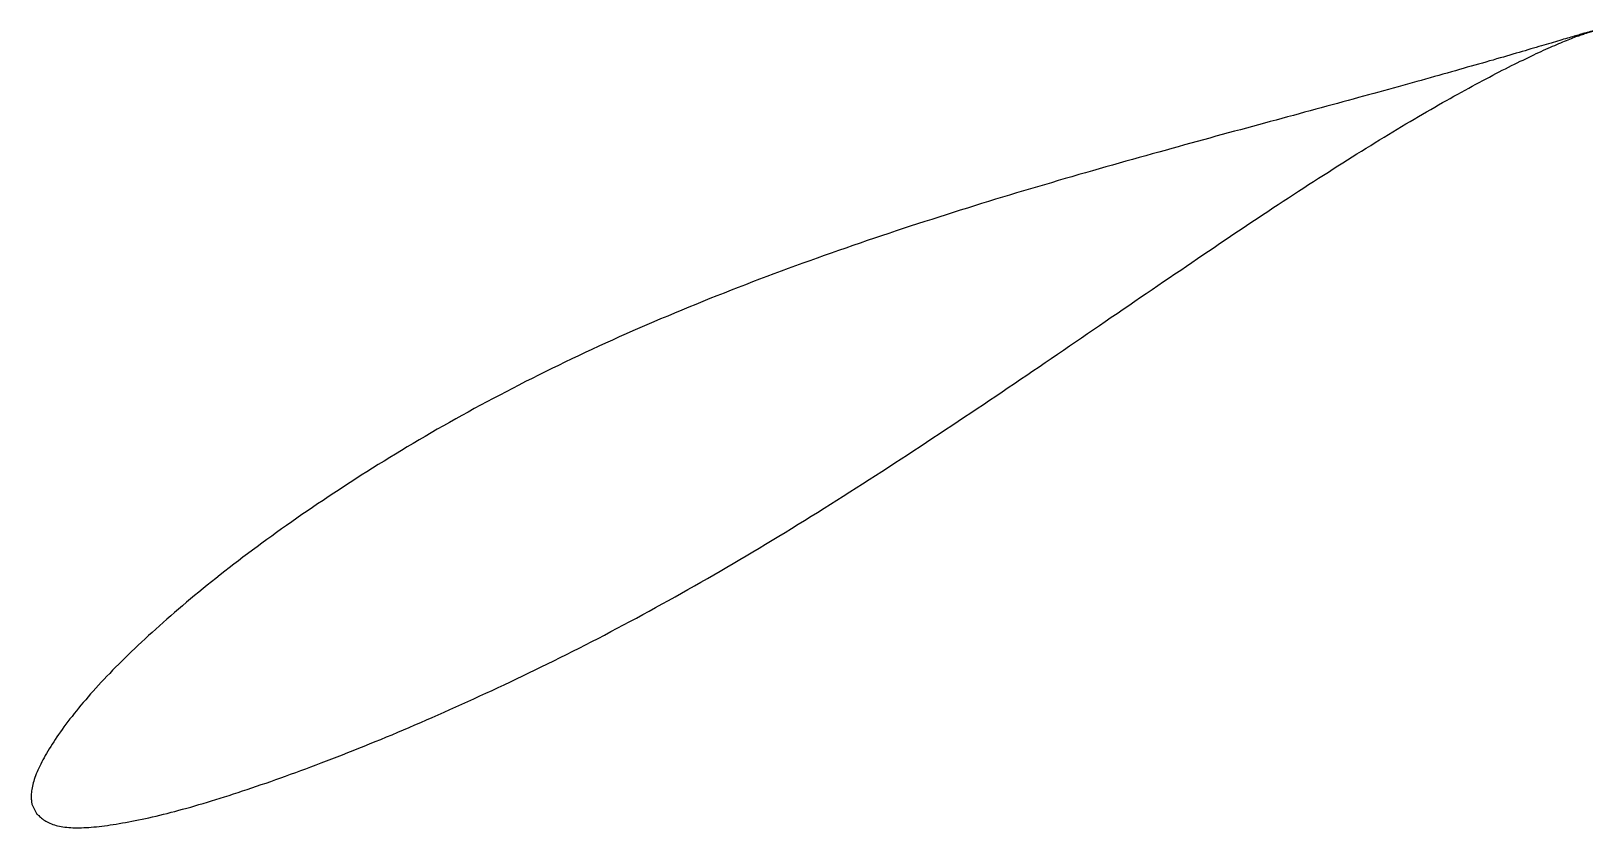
# Model space of a CAD drawing. Header units: metres. Extents: x -43 to 87, y -23 to 44.
import ezdxf

# ---------------------------------------------------------------- set-up
doc = ezdxf.new("R2010")
doc.units = ezdxf.units.M

msp = doc.modelspace()

# ---------------------------------------------------------------- linework, layer by layer
msp.add_lwpolyline([(86.97, 43.78), (86.97, 43.78), (86.96, 43.78), (86.94, 43.78), (86.92, 43.78), (86.9, 43.77), (86.87, 43.76), (86.83, 43.76), (86.79, 43.75), (86.74, 43.73), (86.69, 43.72), (86.64, 43.71), (86.57, 43.69), (86.5, 43.67), (86.43, 43.65), (86.35, 43.63), (86.27, 43.61), (86.18, 43.58), (86.08, 43.55), (85.98, 43.53), (85.88, 43.5), (85.77, 43.46), (85.65, 43.43), (85.53, 43.4), (85.41, 43.36), (85.27, 43.32), (85.14, 43.28), (85, 43.24), (84.85, 43.2), (84.7, 43.15), (84.54, 43.11), (84.38, 43.06), (84.21, 43.01), (84.04, 42.96), (83.86, 42.91), (83.67, 42.85), (83.49, 42.8), (83.29, 42.74), (83.09, 42.68), (82.89, 42.62), (82.68, 42.56), (82.47, 42.5), (82.25, 42.43), (82.02, 42.37), (81.79, 42.3), (81.56, 42.23), (81.32, 42.16), (81.08, 42.09), (80.83, 42.02), (80.57, 41.94), (80.31, 41.87), (80.05, 41.79), (79.78, 41.71), (79.51, 41.63), (79.23, 41.55), (78.94, 41.47), (78.66, 41.38), (78.36, 41.3), (78.06, 41.21), (77.76, 41.13), (77.45, 41.04), (77.14, 40.95), (76.82, 40.86), (76.5, 40.77), (76.17, 40.67), (75.84, 40.58), (75.51, 40.48), (75.17, 40.39), (74.82, 40.29), (74.47, 40.19), (74.12, 40.09), (73.76, 39.99), (73.39, 39.89), (73.02, 39.79), (72.65, 39.68), (72.28, 39.58), (71.89, 39.47), (71.51, 39.37), (71.12, 39.26), (70.72, 39.15), (70.33, 39.04), (69.92, 38.93), (69.52, 38.82), (69.11, 38.7), (68.69, 38.59), (68.27, 38.47), (67.85, 38.36), (67.42, 38.24), (66.99, 38.12), (66.55, 38), (66.11, 37.88), (65.67, 37.76), (65.22, 37.64), (64.77, 37.52), (64.32, 37.39), (63.86, 37.27), (63.4, 37.14), (62.93, 37.02), (62.46, 36.89), (61.99, 36.76), (61.51, 36.63), (61.03, 36.5), (60.55, 36.37), (60.06, 36.24), (59.57, 36.11), (59.08, 35.97), (58.58, 35.84), (58.08, 35.7), (57.57, 35.56), (57.07, 35.43), (56.56, 35.29), (56.04, 35.15), (55.53, 35.01), (55.01, 34.86), (54.49, 34.72), (53.96, 34.58), (53.44, 34.43), (52.91, 34.29), (52.37, 34.14), (51.84, 33.99), (51.3, 33.84), (50.76, 33.69), (50.21, 33.54), (49.67, 33.39), (49.12, 33.24), (48.57, 33.08), (48.02, 32.93), (47.46, 32.77), (46.9, 32.61), (46.35, 32.45), (45.78, 32.29), (45.22, 32.13), (44.65, 31.97), (44.09, 31.81), (43.52, 31.64), (42.95, 31.48), (42.37, 31.31), (41.8, 31.14), (41.22, 30.97), (40.64, 30.8), (40.07, 30.63), (39.48, 30.45), (38.9, 30.28), (38.32, 30.1), (37.73, 29.93), (37.15, 29.75), (36.56, 29.57), (35.97, 29.39), (35.38, 29.21), (34.79, 29.02), (34.2, 28.84), (33.61, 28.65), (33.01, 28.46), (32.42, 28.27), (31.82, 28.08), (31.23, 27.89), (30.63, 27.7), (30.03, 27.5), (29.44, 27.31), (28.84, 27.11), (28.24, 26.91), (27.64, 26.71), (27.04, 26.51), (26.44, 26.3), (25.84, 26.1), (25.24, 25.89), (24.64, 25.68), (24.04, 25.48), (23.44, 25.26), (22.84, 25.05), (22.25, 24.84), (21.65, 24.62), (21.05, 24.41), (20.45, 24.19), (19.85, 23.97), (19.25, 23.75), (18.65, 23.53), (18.06, 23.3), (17.46, 23.08), (16.87, 22.85), (16.27, 22.62), (15.68, 22.39), (15.08, 22.16), (14.49, 21.93), (13.9, 21.7), (13.31, 21.46), (12.72, 21.22), (12.13, 20.98), (11.54, 20.74), (10.96, 20.5), (10.37, 20.26), (9.79, 20.01), (9.2, 19.77), (8.62, 19.52), (8.04, 19.27), (7.47, 19.02), (6.89, 18.77), (6.32, 18.51), (5.74, 18.26), (5.17, 18), (4.6, 17.74), (4.03, 17.48), (3.47, 17.22), (2.9, 16.96), (2.34, 16.69), (1.78, 16.43), (1.22, 16.16), (0.67, 15.89), (0.11, 15.62), (-0.44, 15.35), (-0.99, 15.08), (-1.53, 14.8), (-2.08, 14.53), (-2.62, 14.25), (-3.16, 13.97), (-3.7, 13.69), (-4.23, 13.41), (-4.76, 13.13), (-5.29, 12.85), (-5.82, 12.56), (-6.35, 12.28), (-6.87, 11.99), (-7.39, 11.71), (-7.9, 11.42), (-8.42, 11.13), (-8.93, 10.84), (-9.44, 10.55), (-9.94, 10.26), (-10.45, 9.96), (-10.94, 9.67), (-11.44, 9.38), (-11.94, 9.08), (-12.43, 8.79), (-12.91, 8.49), (-13.4, 8.19), (-13.88, 7.9), (-14.36, 7.6), (-14.84, 7.3), (-15.31, 7.01), (-15.78, 6.71), (-16.24, 6.41), (-16.71, 6.11), (-17.17, 5.81), (-17.62, 5.51), (-18.08, 5.22), (-18.53, 4.92), (-18.97, 4.62), (-19.42, 4.32), (-19.86, 4.02), (-20.29, 3.72), (-20.73, 3.43), (-21.16, 3.13), (-21.58, 2.83), (-22.01, 2.53), (-22.42, 2.23), (-22.84, 1.94), (-23.25, 1.64), (-23.66, 1.34), (-24.06, 1.05), (-24.47, 0.75), (-24.86, 0.46), (-25.26, 0.16), (-25.65, -0.13), (-26.03, -0.43), (-26.41, -0.72), (-26.79, -1.01), (-27.17, -1.3), (-27.54, -1.59), (-27.9, -1.89), (-28.27, -2.17), (-28.63, -2.46), (-28.98, -2.75), (-29.33, -3.04), (-29.68, -3.32), (-30.02, -3.61), (-30.36, -3.89), (-30.69, -4.18), (-31.03, -4.46), (-31.35, -4.74), (-31.68, -5.02), (-31.99, -5.3), (-32.31, -5.57), (-32.62, -5.85), (-32.92, -6.12), (-33.23, -6.4), (-33.52, -6.67), (-33.82, -6.94), (-34.11, -7.21), (-34.39, -7.48), (-34.67, -7.74), (-34.95, -8.01), (-35.22, -8.27), (-35.49, -8.53), (-35.75, -8.79), (-36.01, -9.05), (-36.27, -9.31), (-36.52, -9.56), (-36.76, -9.82), (-37, -10.07), (-37.24, -10.32), (-37.47, -10.57), (-37.7, -10.82), (-37.92, -11.06), (-38.14, -11.3), (-38.36, -11.54), (-38.57, -11.78), (-38.77, -12.02), (-38.97, -12.26), (-39.17, -12.49), (-39.36, -12.72), (-39.55, -12.95), (-39.73, -13.18), (-39.91, -13.41), (-40.08, -13.63), (-40.25, -13.85), (-40.42, -14.07), (-40.58, -14.29), (-40.73, -14.5), (-40.88, -14.71), (-41.03, -14.92), (-41.17, -15.13), (-41.31, -15.33), (-41.44, -15.53), (-41.57, -15.73), (-41.69, -15.93), (-41.81, -16.12), (-41.93, -16.31), (-42.04, -16.5), (-42.14, -16.68), (-42.24, -16.86), (-42.34, -17.04), (-42.43, -17.22), (-42.52, -17.39), (-42.6, -17.56), (-42.68, -17.73), (-42.76, -17.89), (-42.83, -18.05), (-42.89, -18.21), (-42.95, -18.37), (-43.01, -18.52), (-43.06, -18.67), (-43.1, -18.82), (-43.14, -18.97), (-43.18, -19.11), (-43.21, -19.25), (-43.24, -19.38), (-43.26, -19.51), (-43.28, -19.64), (-43.3, -19.77), (-43.31, -19.89), (-43.31, -20.01), (-43.31, -20.12), (-43.31, -20.23), (-43.31, -20.33), (-43.3, -20.42), (-43.29, -20.51), (-43.28, -20.59), (-43.27, -20.65), (-43.26, -20.7), (-43.25, -20.73), (-42.84, -21.57), (-42.83, -21.57), (-42.81, -21.59), (-42.78, -21.61), (-42.74, -21.65), (-42.69, -21.7), (-42.62, -21.77), (-42.55, -21.83), (-42.47, -21.9), (-42.38, -21.97), (-42.29, -22.04), (-42.19, -22.1), (-42.09, -22.16), (-41.98, -22.22), (-41.87, -22.28), (-41.75, -22.33), (-41.63, -22.38), (-41.51, -22.43), (-41.38, -22.47), (-41.24, -22.51), (-41.11, -22.55), (-40.96, -22.58), (-40.82, -22.61), (-40.67, -22.63), (-40.51, -22.65), (-40.35, -22.67), (-40.19, -22.69), (-40.02, -22.7), (-39.84, -22.71), (-39.67, -22.71), (-39.49, -22.71), (-39.3, -22.71), (-39.11, -22.71), (-38.92, -22.7), (-38.72, -22.69), (-38.51, -22.68), (-38.3, -22.66), (-38.09, -22.64), (-37.87, -22.62), (-37.65, -22.6), (-37.42, -22.57), (-37.19, -22.54), (-36.96, -22.51), (-36.72, -22.47), (-36.47, -22.44), (-36.22, -22.4), (-35.97, -22.36), (-35.71, -22.31), (-35.45, -22.27), (-35.18, -22.22), (-34.91, -22.17), (-34.63, -22.11), (-34.35, -22.06), (-34.07, -22), (-33.78, -21.94), (-33.49, -21.87), (-33.19, -21.8), (-32.89, -21.73), (-32.59, -21.66), (-32.28, -21.58), (-31.97, -21.51), (-31.65, -21.42), (-31.33, -21.34), (-31, -21.25), (-30.68, -21.16), (-30.34, -21.07), (-30.01, -20.98), (-29.67, -20.88), (-29.32, -20.78), (-28.97, -20.68), (-28.62, -20.57), (-28.27, -20.47), (-27.91, -20.35), (-27.55, -20.24), (-27.18, -20.13), (-26.81, -20.01), (-26.43, -19.89), (-26.06, -19.77), (-25.68, -19.64), (-25.29, -19.51), (-24.9, -19.38), (-24.51, -19.25), (-24.12, -19.11), (-23.72, -18.98), (-23.31, -18.84), (-22.91, -18.69), (-22.5, -18.55), (-22.09, -18.4), (-21.67, -18.25), (-21.25, -18.1), (-20.83, -17.94), (-20.41, -17.79), (-19.98, -17.63), (-19.55, -17.46), (-19.11, -17.3), (-18.68, -17.13), (-18.24, -16.96), (-17.79, -16.79), (-17.35, -16.61), (-16.9, -16.44), (-16.45, -16.26), (-15.99, -16.08), (-15.54, -15.89), (-15.08, -15.71), (-14.61, -15.52), (-14.15, -15.33), (-13.68, -15.13), (-13.21, -14.94), (-12.74, -14.74), (-12.26, -14.54), (-11.79, -14.33), (-11.31, -14.13), (-10.82, -13.92), (-10.34, -13.71), (-9.85, -13.5), (-9.36, -13.28), (-8.87, -13.06), (-8.38, -12.84), (-7.89, -12.62), (-7.39, -12.4), (-6.89, -12.17), (-6.39, -11.94), (-5.88, -11.71), (-5.38, -11.48), (-4.87, -11.24), (-4.36, -11.01), (-3.85, -10.77), (-3.34, -10.52), (-2.83, -10.28), (-2.31, -10.03), (-1.79, -9.79), (-1.28, -9.53), (-0.76, -9.28), (-0.24, -9.03), (0.29, -8.77), (0.81, -8.51), (1.34, -8.24), (1.86, -7.98), (2.39, -7.71), (2.92, -7.44), (3.45, -7.17), (3.98, -6.9), (4.51, -6.62), (5.04, -6.34), (5.57, -6.06), (6.11, -5.78), (6.64, -5.49), (7.18, -5.21), (7.71, -4.92), (8.25, -4.62), (8.78, -4.33), (9.32, -4.03), (9.86, -3.74), (10.4, -3.44), (10.94, -3.13), (11.48, -2.83), (12.02, -2.52), (12.56, -2.22), (13.1, -1.9), (13.64, -1.59), (14.18, -1.28), (14.72, -0.96), (15.26, -0.65), (15.8, -0.33), (16.34, -0.01), (16.88, 0.32), (17.42, 0.64), (17.96, 0.97), (18.5, 1.29), (19.05, 1.62), (19.59, 1.95), (20.13, 2.28), (20.67, 2.62), (21.21, 2.95), (21.75, 3.29), (22.29, 3.62), (22.83, 3.96), (23.37, 4.3), (23.9, 4.64), (24.44, 4.98), (24.98, 5.32), (25.52, 5.67), (26.05, 6.01), (26.59, 6.35), (27.13, 6.7), (27.66, 7.04), (28.2, 7.39), (28.73, 7.74), (29.26, 8.09), (29.8, 8.43), (30.33, 8.78), (30.86, 9.13), (31.39, 9.48), (31.92, 9.83), (32.45, 10.18), (32.98, 10.53), (33.5, 10.88), (34.03, 11.23), (34.56, 11.58), (35.08, 11.93), (35.6, 12.28), (36.13, 12.63), (36.65, 12.98), (37.17, 13.33), (37.69, 13.68), (38.2, 14.03), (38.72, 14.38), (39.23, 14.73), (39.75, 15.08), (40.26, 15.43), (40.77, 15.78), (41.28, 16.12), (41.79, 16.47), (42.3, 16.82), (42.8, 17.16), (43.31, 17.51), (43.81, 17.85), (44.31, 18.19), (44.81, 18.54), (45.31, 18.88), (45.81, 19.22), (46.3, 19.56), (46.8, 19.9), (47.29, 20.23), (47.78, 20.57), (48.27, 20.9), (48.76, 21.24), (49.24, 21.57), (49.72, 21.9), (50.21, 22.23), (50.69, 22.56), (51.16, 22.88), (51.64, 23.21), (52.11, 23.53), (52.59, 23.85), (53.06, 24.17), (53.52, 24.49), (53.99, 24.81), (54.45, 25.12), (54.92, 25.43), (55.38, 25.74), (55.83, 26.05), (56.29, 26.36), (56.74, 26.67), (57.19, 26.97), (57.64, 27.27), (58.09, 27.57), (58.53, 27.86), (58.98, 28.16), (59.42, 28.45), (59.85, 28.74), (60.29, 29.03), (60.72, 29.31), (61.15, 29.6), (61.58, 29.88), (62, 30.16), (62.43, 30.43), (62.85, 30.7), (63.26, 30.98), (63.68, 31.24), (64.09, 31.51), (64.5, 31.77), (64.91, 32.03), (65.31, 32.29), (65.71, 32.55), (66.11, 32.8), (66.51, 33.05), (66.9, 33.29), (67.29, 33.54), (67.68, 33.78), (68.06, 34.02), (68.44, 34.25), (68.82, 34.49), (69.19, 34.72), (69.57, 34.94), (69.93, 35.17), (70.3, 35.39), (70.66, 35.61), (71.02, 35.82), (71.38, 36.04), (71.73, 36.25), (72.08, 36.45), (72.43, 36.66), (72.77, 36.86), (73.11, 37.06), (73.45, 37.25), (73.78, 37.44), (74.11, 37.63), (74.44, 37.82), (74.76, 38), (75.08, 38.18), (75.39, 38.36), (75.71, 38.53), (76.01, 38.7), (76.32, 38.87), (76.62, 39.04), (76.92, 39.2), (77.21, 39.36), (77.5, 39.51), (77.79, 39.67), (78.07, 39.82), (78.35, 39.96), (78.62, 40.11), (78.89, 40.25), (79.16, 40.39), (79.42, 40.52), (79.68, 40.65), (79.93, 40.78), (80.19, 40.91), (80.43, 41.03), (80.67, 41.15), (80.91, 41.27), (81.15, 41.38), (81.38, 41.49), (81.6, 41.6), (81.82, 41.71), (82.04, 41.81), (82.25, 41.91), (82.46, 42), (82.67, 42.1), (82.87, 42.19), (83.06, 42.28), (83.25, 42.36), (83.44, 42.45), (83.62, 42.53), (83.8, 42.6), (83.97, 42.68), (84.14, 42.75), (84.3, 42.82), (84.46, 42.89), (84.62, 42.95), (84.77, 43.01), (84.91, 43.07), (85.05, 43.13), (85.19, 43.18), (85.32, 43.23), (85.45, 43.28), (85.57, 43.33), (85.68, 43.37), (85.8, 43.41), (85.9, 43.45), (86, 43.49), (86.1, 43.52), (86.19, 43.55), (86.28, 43.58), (86.36, 43.61), (86.44, 43.63), (86.51, 43.66), (86.58, 43.68), (86.64, 43.7), (86.7, 43.71), (86.75, 43.73), (86.79, 43.74), (86.83, 43.75), (86.87, 43.76), (86.9, 43.77), (86.92, 43.78), (86.94, 43.78), (86.96, 43.78), (86.97, 43.78), (86.97, 43.78)], close=True)

doc.saveas('drawing.dxf')
